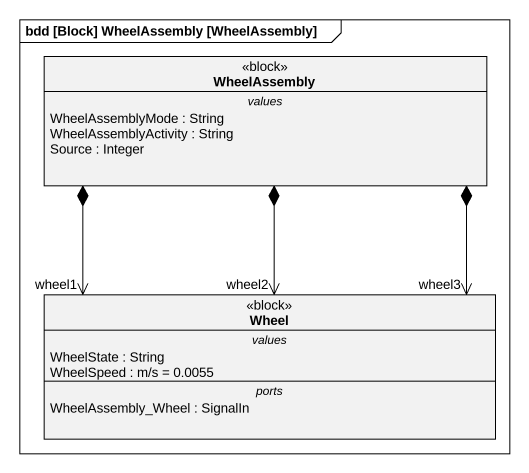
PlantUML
@startuml
mainframe bdd [Block] WheelAssembly [WheelAssembly]
hide circle
hide empty members
class WheelAssembly <<block>> {
  -- values --
  WheelAssemblyMode : String
  WheelAssemblyActivity : String
  Source : Integer
}
class Wheel <<block>> {
  -- values --
  WheelState : String
  WheelSpeed : m/s = 0.0055
  -- ports --
  WheelAssembly_Wheel : SignalIn
}
WheelAssembly *--> "wheel3" Wheel
WheelAssembly *--> "wheel1" Wheel
WheelAssembly *--> "wheel2" Wheel
@enduml
